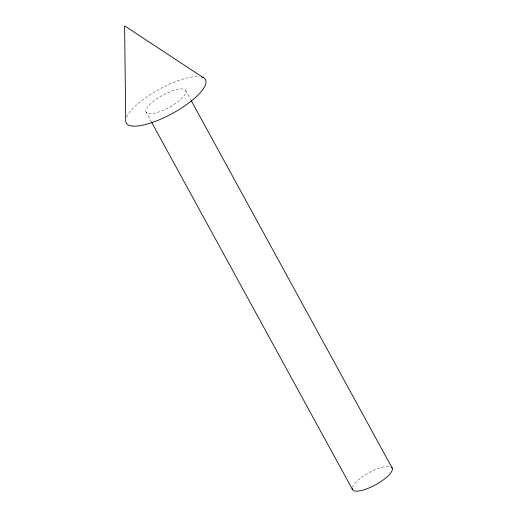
<?xml version="1.0" encoding="UTF-8"?>
<svg xmlns="http://www.w3.org/2000/svg" width="517" height="517" viewBox="0 0 517 517"><rect width="100%" height="100%" fill="white"/><g stroke="black" fill="none" stroke-linecap="round" stroke-linejoin="round"><path stroke-width="0.39" stroke-dasharray="2.58 1.94" d="M185.816 90.759L190.857 99.968M145.949 111.905L151.371 121.818M352.42 487.285A22.58 6.883 -28.7 0 1 368.55 472.965A22.58 6.883 -28.7 0 1 389.792 466.496M126.549 117.185A45.166 13.765 -28.7 0 1 158.357 89.764A45.166 13.765 -28.7 0 1 199.465 76.626M166.041 93.519L163.417 94.844A22.58 6.883 -28.7 0 0 147.616 113.365A22.58 6.883 -28.7 0 0 179.341 100.582A22.58 6.883 -28.7 0 0 176.064 89.751L173.718 90.43A22.58 6.883 -28.7 0 0 166.041 93.519"/><path stroke-width="0.78" d="M203.116 77.55L124.597 25.85L125.715 120.603A45.166 13.765 -28.7 0 0 175.127 111.93A45.166 13.765 -28.7 0 0 201.662 77.027M191.245 100.673L392.248 468.176M151.759 122.529L352.381 489.321M391.757 467.42A22.58 6.883 -28.7 0 1 374.78 485.237A22.58 6.883 -28.7 0 1 352.232 488.384"/></g></svg>
